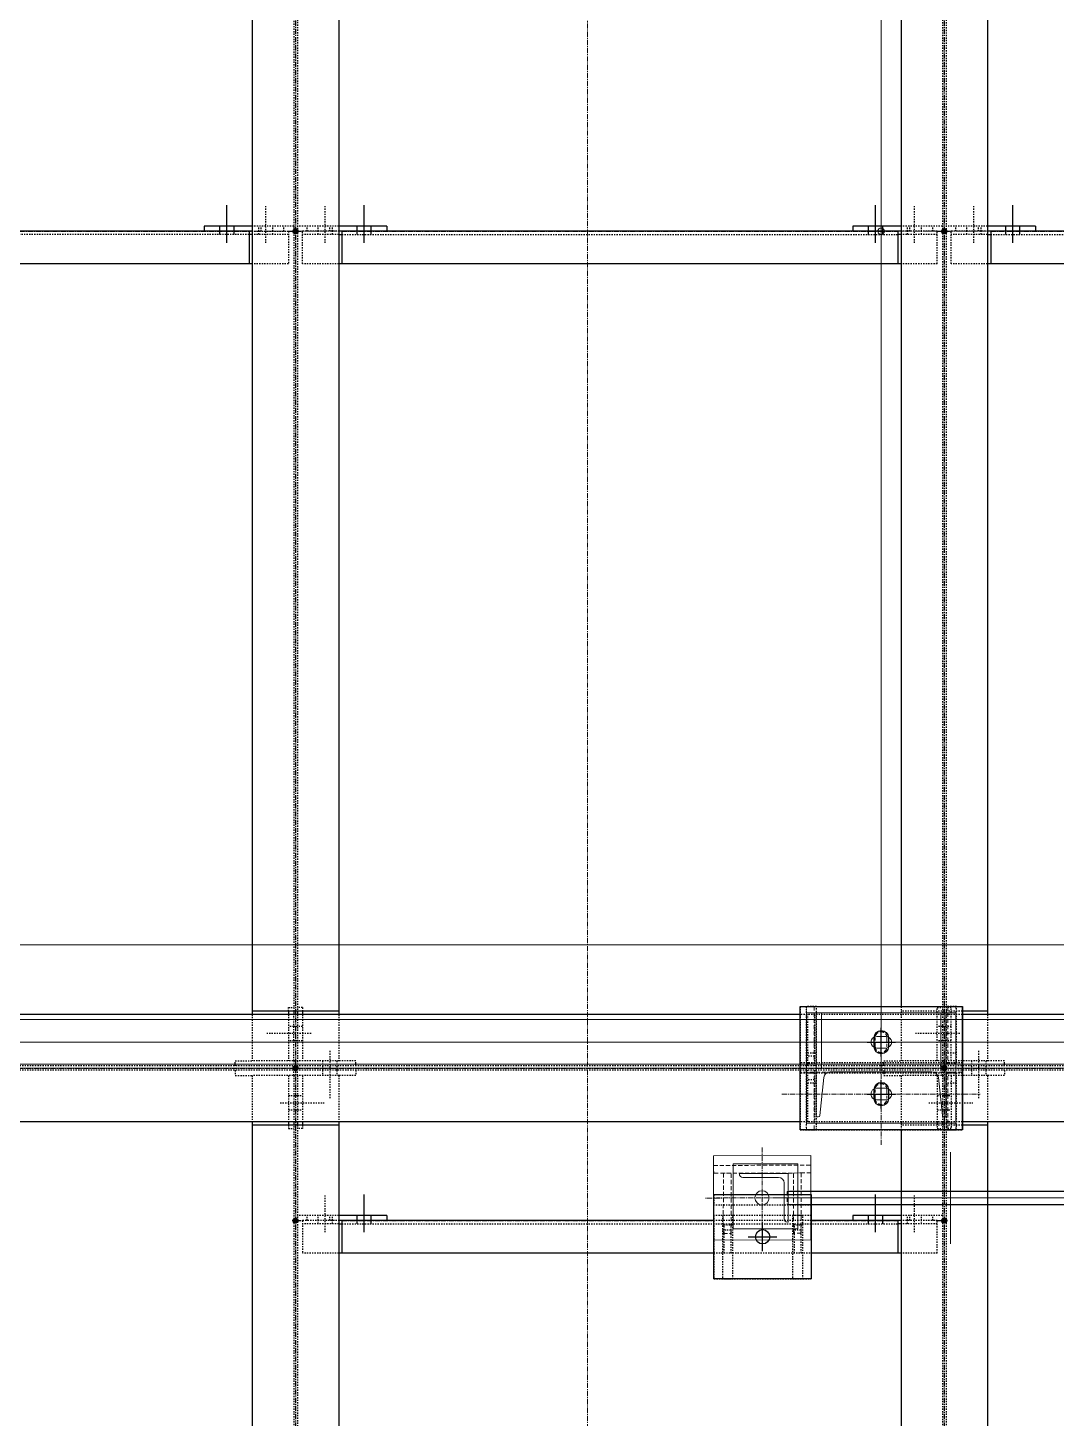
# Model space of a CAD drawing. Header units: millimetres. Extents: x -1319 to 21258, y 11161 to 27532.
# Drawn here: x 14814 to 16399, y 15352 to 17496 of the extents above; entities that cross this region are included whole.
import ezdxf

# ---------------------------------------------------------------- set-up
doc = ezdxf.new("R2010")
doc.units = ezdxf.units.MM
for name, pattern in [('CENTER', [12.7, 7.9375, -1.5875, 1.5875, -1.5875]), ('CENTER2', [1.125, 0.75, -0.125, 0.125, -0.125]), ('DXK_LINE_DOT2', [3.9198, 1.9599, -1.9599]), ('HIDDEN', [9.525, 6.35, -3.175])]:
    doc.linetypes.add(name, pattern=pattern)
for name, color, linetype in [('1', 7, 'Continuous'), ('2', 7, 'Continuous'), ('4', 7, 'Continuous')]:
    doc.layers.add(name, color=color, linetype=linetype)
for name, color, linetype, lineweight in [('Belt', 4, 'Continuous', 9), ('CEN', 1, 'CENTER', 9), ('CENETR LINE', 1, 'CENTER2', 9), ('CENTER', 1, 'CENTER', 9), ('HIDDEN', 3, 'HIDDEN', 9), ('MAIN OBJECT', 2, 'Continuous', 18), ('OBJECT', 2, 'Continuous', 18), ('STR25', 30, 'Continuous', 5), ('STRUC-25HD', 3, 'HIDDEN', 5)]:
    doc.layers.add(name, color=color, linetype=linetype, lineweight=lineweight)

# ---------------------------------------------------------------- blocks, each defined once
blk = doc.blocks.new('A$Cfeb8c868')
at = {"layer": '4', "linetype": 'Continuous'}
for points in [[(9500, -6304, -1), (9500, -6296, -1)], [(9500, -6304, -1), (9500, -6296, -1)], [(10500, -6304, -1), (10500, -6296, -1)], [(10500, -6304, -1), (10500, -6296, -1)], [(9500, -7594, -1), (9500, -7586, -1)], [(9500, -7594, -1), (9500, -7586, -1)], [(10500, -7594, -1), (10500, -7586, -1)], [(10500, -7594, -1), (10500, -7586, -1)], [(9500, -7829, -1), (9500, -7821, -1)], [(10500, -7829, -1), (10500, -7821, -1)]]:
    blk.add_hatch(color=4, dxfattribs=at).paths.add_polyline_path(points)
at = {"layer": '1', "color": 4, "linetype": 'DXK_LINE_DOT2'}
for p, q in [((10497.1, -5021.3), (10497.1, -7578.7)), ((10502.9, -5021.3), (10502.9, -7578.7)), ((9497.2, -5097.8), (9497.2, -7502.2)), ((9502.9, -5103.3), (9502.9, -7502.2)), ((9454.2, -6318), (9454.2, -6260)), ((9545.8, -6318), (9545.8, -6260)), ((10454.2, -6318), (10454.2, -6260)), ((10545.8, -6318), (10545.8, -6260)), ((9428.4, -6300), (9489.1, -6300)), ((9497.2, -6292), (9433.4, -6292)), ((9443.2, -6300), (9443.2, -6292)), ((9443.2, -6305), (9443.2, -6300)), ((9447.2, -6300), (9447.2, -6292)), ((9465.2, -6300), (9465.2, -6292)), ((9465.2, -6305), (9465.2, -6300)), ((9482.2, -6300), (9482.2, -6292)), ((9489.1, -6300), (9489.1, -6350)), ((9497.2, -6292), (9497.2, -6300)), ((9566.6, -6292), (9502.9, -6292)), ((9510.8, -6350), (9510.8, -6300)), ((9571.6, -6300), (9510.8, -6300)), ((9517.9, -6300), (9517.9, -6292)), ((9534.8, -6300), (9534.8, -6292)), ((9534.8, -6305), (9534.8, -6300)), ((9552.8, -6300), (9552.8, -6292)), ((9556.8, -6300), (9556.8, -6292)), ((9556.8, -6305), (9556.8, -6300)), ((10489.2, -6300), (10428.4, -6300)), ((10497.2, -6292), (10433.4, -6292)), ((10443.2, -6300), (10443.2, -6292)), ((10443.2, -6305), (10443.2, -6300)), ((10447.2, -6300), (10447.2, -6292)), ((10465.2, -6300), (10465.2, -6292)), ((10465.2, -6305), (10465.2, -6300)), ((10482.2, -6300), (10482.2, -6292)), ((10489.2, -6350), (10489.2, -6300)), ((10497.2, -6292), (10497.2, -6300)), ((10566.6, -6292), (10502.9, -6292)), ((10510.8, -6350), (10510.8, -6300)), ((10571.6, -6300), (10510.8, -6300)), ((10517.9, -6300), (10517.9, -6292)), ((10534.8, -6300), (10534.8, -6292)), ((10534.8, -6305), (10534.8, -6300)), ((10552.8, -6300), (10552.8, -6292)), ((10556.8, -6300), (10556.8, -6292)), ((10556.8, -6305), (10556.8, -6300)), ((9428.4, -6305), (8630, -6305)), ((9489.1, -6305), (9433.4, -6305)), ((9566.6, -6305), (9510.8, -6305)), ((9571.6, -6305), (10428.4, -6305)), ((10489.2, -6305), (10433.4, -6305)), ((10566.6, -6305), (10510.8, -6305)), ((10571.6, -6305), (11400, -6305)), ((9489.1, -6350), (9433.4, -6350)), ((9566.6, -6350), (9510.8, -6350)), ((10489.2, -6350), (10433.4, -6350)), ((10566.6, -6350), (10510.8, -6350)), ((9489.1, -7502.2), (9489.1, -7496.7)), ((9489.1, -7496.7), (9497.2, -7496.7)), ((9510.8, -7496.7), (9502.9, -7496.7)), ((9510.8, -7496.7), (9510.8, -7502.2)), ((10277.9, -7495), (10278, -7685)), ((10277.9, -7495), (10528, -7495)), ((10287, -7495), (10287, -7582)), ((10303, -7495), (10287, -7495)), ((10303, -7582), (10303, -7495)), ((10433.4, -7495), (10433.4, -7578.7)), ((10489.1, -7578.7), (10489.1, -7496.7)), ((10489.1, -7496.7), (10497.1, -7496.7)), ((10510.9, -7496.7), (10502.9, -7496.7)), ((10503, -7495), (10503, -7582)), ((10519, -7495), (10503, -7495)), ((10510.9, -7578.7), (10510.9, -7496.7)), ((10519, -7582), (10519, -7495)), ((10528, -7495), (10528, -7685)), ((9433.4, -7507.2), (9433.4, -7578.7)), ((9489.1, -7507.2), (9489.1, -7578.7)), ((9497.2, -7502.2), (9497.2, -7507.2)), ((9497.2, -7578.7), (9497.2, -7507.2)), ((9502.9, -7502.2), (9502.9, -7507.2)), ((9502.9, -7507.2), (9502.9, -7578.7)), ((9510.8, -7507.2), (9510.8, -7578.7)), ((9566.6, -7507.2), (9566.6, -7578.7)), ((10528, -7507.2), (10277.9, -7507.2)), ((10290, -7586.7), (10290, -7507.2)), ((10300, -7507.2), (10300, -7586.7)), ((10528, -7502.2), (10433.4, -7502.2)), ((10566.6, -7507.2), (10566.6, -7578.7)), ((9523.9, -7536.7), (9455.9, -7536.7)), ((9497.2, -7525.7), (9489.1, -7525.7)), ((9502.9, -7525.7), (9497.2, -7525.7)), ((9510.8, -7525.7), (9502.9, -7525.7)), ((10523.9, -7536.7), (10455.9, -7536.7)), ((10497.1, -7525.7), (10489.1, -7525.7)), ((10502.9, -7525.7), (10497.1, -7525.7)), ((10510.9, -7525.7), (10502.9, -7525.7)), ((9497.2, -7547.7), (9489.1, -7547.7)), ((9502.9, -7547.7), (9497.2, -7547.7)), ((9510.8, -7547.7), (9502.9, -7547.7)), ((9552.8, -7563.6), (9552.8, -7636.6)), ((10497.1, -7547.7), (10489.1, -7547.7)), ((10502.9, -7547.7), (10497.1, -7547.7)), ((10510.9, -7547.7), (10502.9, -7547.7)), ((10552.8, -7563.6), (10552.8, -7636.6)), ((11487.3, -7586.7), (8630, -7586.7)), ((9407.2, -7586.7), (9407.2, -7578.7)), ((9407.2, -7578.7), (9433.4, -7578.7)), ((9566.6, -7578.7), (9433.4, -7578.7)), ((9497.2, -7578.7), (9497.2, -7586.7)), ((9502.9, -7578.7), (9502.9, -7586.7)), ((9541.8, -7578.7), (9541.8, -7586.7)), ((9541.8, -7586.7), (9541.8, -7593.3)), ((9563.8, -7578.7), (9563.8, -7586.7)), ((9563.8, -7586.7), (9563.8, -7593.3)), ((9592.9, -7578.7), (9566.6, -7578.7)), ((9592.9, -7586.7), (9592.9, -7578.7)), ((10278, -7598), (10278, -7582)), ((10528, -7582), (10278, -7582)), ((10303, -7567), (10287, -7567)), ((10287, -7582), (10303, -7582)), ((10300, -7571.7), (10290, -7571.7)), ((10407.1, -7586.7), (10407.1, -7578.7)), ((10407.1, -7578.7), (10433.4, -7578.7)), ((10566.6, -7578.7), (10433.4, -7578.7)), ((10497.1, -7578.7), (10497.1, -7586.7)), ((10502.9, -7578.7), (10502.9, -7586.7)), ((10519, -7567), (10503, -7567)), ((10503, -7582), (10519, -7582)), ((10528, -7598), (10528, -7582)), ((10541.9, -7578.7), (10541.9, -7586.7)), ((10541.9, -7586.7), (10541.9, -7593.3)), ((10563.9, -7578.7), (10563.9, -7586.7)), ((10563.9, -7586.7), (10563.9, -7593.3)), ((10592.9, -7578.7), (10566.6, -7578.7)), ((10592.9, -7586.7), (10592.9, -7578.7)), ((11487.3, -7593.3), (8630, -7593.3)), ((9407.2, -7593.3), (9407.2, -7601.3)), ((9407.2, -7601.3), (9433.4, -7601.3)), ((9433.4, -7601.3), (9433.4, -7672.8)), ((9566.6, -7601.3), (9433.4, -7601.3)), ((9489.1, -7601.3), (9489.1, -7672.8)), ((9497.2, -7601.3), (9497.2, -7593.3)), ((9497.2, -7601.3), (9497.2, -9123.9)), ((9502.9, -7601.3), (9502.9, -7593.3)), ((9502.9, -7601.3), (9502.9, -7672.8)), ((9510.8, -7601.3), (9510.8, -7672.8)), ((9541.8, -7593.3), (9541.8, -7601.3)), ((9563.8, -7593.3), (9563.8, -7601.3)), ((9566.6, -7601.3), (9566.6, -7672.8)), ((9592.9, -7601.3), (9566.6, -7601.3)), ((9592.9, -7593.3), (9592.9, -7601.3)), ((10528, -7598), (10278, -7598)), ((10303, -7598), (10287, -7598)), ((10287, -7598), (10287, -7685)), ((10290, -7672.8), (10290, -7593.3)), ((10300, -7593.3), (10300, -7672.8)), ((10303, -7685), (10303, -7598)), ((10407.1, -7593.3), (10407.1, -7601.3)), ((10407.1, -7601.3), (10433.4, -7601.3)), ((10433.4, -7601.3), (10433.4, -7685)), ((10566.6, -7601.3), (10433.4, -7601.3)), ((10489.1, -7601.3), (10489.1, -7683.3)), ((10497.1, -7601.3), (10497.1, -7593.3)), ((10497.1, -7601.3), (10497.1, -9921.8)), ((10502.9, -7601.3), (10502.9, -7593.3)), ((10502.9, -7601.3), (10502.9, -9921.8)), ((10519, -7598), (10503, -7598)), ((10503, -7598), (10503, -7685)), ((10510.9, -7601.3), (10510.9, -7683.3)), ((10519, -7685), (10519, -7598)), ((10541.9, -7593.3), (10541.9, -7601.3)), ((10563.9, -7593.3), (10563.9, -7601.3)), ((10566.6, -7601.3), (10566.6, -7672.8)), ((10592.9, -7601.3), (10566.6, -7601.3)), ((10592.9, -7593.3), (10592.9, -7601.3)), ((10303, -7613), (10287, -7613)), ((10300, -7608.3), (10290, -7608.3)), ((10519, -7613), (10503, -7613)), ((9476.2, -7643.3), (9544.2, -7643.3)), ((9489.1, -7632.3), (9497.2, -7632.3)), ((9497.2, -7632.3), (9502.9, -7632.3)), ((9502.9, -7632.3), (9510.8, -7632.3)), ((10476.1, -7643.3), (10544.1, -7643.3)), ((10489.1, -7632.3), (10497.1, -7632.3)), ((10497.1, -7632.3), (10502.9, -7632.3)), ((10502.9, -7632.3), (10510.9, -7632.3)), ((9489.1, -7654.3), (9497.2, -7654.3)), ((9497.2, -7654.3), (9502.9, -7654.3)), ((9502.9, -7654.3), (9510.8, -7654.3)), ((10489.1, -7654.3), (10497.1, -7654.3)), ((10497.1, -7654.3), (10502.9, -7654.3)), ((10502.9, -7654.3), (10510.9, -7654.3)), ((9489.1, -7677.8), (9489.1, -7683.3)), ((9489.1, -7683.3), (9497.2, -7683.3)), ((9502.9, -7677.8), (9502.9, -7672.8)), ((9502.9, -7677.8), (9502.9, -9921.8)), ((9510.8, -7683.3), (9502.9, -7683.3)), ((9510.8, -7677.8), (9510.8, -7683.3)), ((10528, -7672.8), (10278, -7672.8)), ((10278, -7685), (10528, -7685)), ((10287, -7685), (10303, -7685)), ((10528, -7677.8), (10433.4, -7677.8)), ((10489.1, -7683.3), (10497.1, -7683.3)), ((10510.9, -7683.3), (10502.9, -7683.3)), ((10503, -7685), (10519, -7685)), ((9545.8, -7843), (9545.8, -7785)), ((10145, -7785), (10145, -7801)), ((10145, -7785), (10295, -7785)), ((10145, -7817), (10145, -7801)), ((10295, -7801), (10145, -7801)), ((10295, -7785), (10295, -7801)), ((10295, -7817), (10295, -7801)), ((10454.2, -7843), (10454.2, -7785)), ((9566.6, -7817), (9502.9, -7817)), ((9517.9, -7825), (9517.9, -7817)), ((9534.8, -7825), (9534.8, -7817)), ((9552.8, -7825), (9552.8, -7817)), ((9556.8, -7825), (9556.8, -7817)), ((10295, -7817), (10145, -7817)), ((10145, -7817), (10145, -7915)), ((10174, -7817), (10158, -7817)), ((10158, -7817), (10158, -7915)), ((10174, -7915), (10174, -7817)), ((10282, -7817), (10266, -7817)), ((10266, -7817), (10266, -7915)), ((10282, -7915), (10282, -7817)), ((10295, -7817), (10295, -7915)), ((10497.2, -7817), (10433.4, -7817)), ((10443.2, -7825), (10443.2, -7817)), ((10447.2, -7825), (10447.2, -7817)), ((10465.2, -7825), (10465.2, -7817)), ((10482.2, -7825), (10482.2, -7817)), ((10497.2, -7817), (10497.2, -7825)), ((9510.8, -7825), (9510.8, -7875)), ((9571.6, -7825), (9510.8, -7825)), ((9566.6, -7830), (9510.8, -7830)), ((9534.8, -7830), (9534.8, -7825)), ((9556.8, -7830), (9556.8, -7825)), ((9571.6, -7830), (10428.4, -7830)), ((10295, -7825), (10145, -7825)), ((10174, -7832), (10158, -7832)), ((10161, -7875), (10161, -7830)), ((10171, -7839.9), (10161, -7839.9)), ((10171, -7830), (10171, -7875)), ((10282, -7832), (10266, -7832)), ((10269, -7875), (10269, -7830)), ((10279, -7839.9), (10269, -7839.9)), ((10279, -7830), (10279, -7875)), ((10489.2, -7825), (10428.4, -7825)), ((10489.2, -7830), (10433.4, -7830)), ((10443.2, -7830), (10443.2, -7825)), ((10465.2, -7830), (10465.2, -7825)), ((10489.2, -7875), (10489.2, -7825)), ((9566.6, -7875), (9510.8, -7875)), ((10174, -7875), (10145, -7875)), ((10489.2, -7875), (10174, -7875)), ((10145, -7915), (10295, -7915)), ((10158, -7915), (10174, -7915)), ((10266, -7915), (10282, -7915))]:
    blk.add_line(p, q, dxfattribs=at)
at = {"layer": '2', "color": 4, "linetype": 'Continuous'}
for p, q in [((9433.4, -5092.8), (9433.4, -7507.2)), ((9566.6, -5092.8), (9566.6, -7507.2)), ((10566.6, -5092.8), (10566.6, -7507.2)), ((10433.4, -5105), (10433.4, -7495)), ((9394.2, -6318), (9394.2, -6260)), ((9605.8, -6318), (9605.8, -6260)), ((10394.2, -6318), (10394.2, -6260)), ((10605.8, -6318), (10605.8, -6260)), ((9428.4, -6300), (8630, -6300)), ((9433.4, -6292), (9359.2, -6292)), ((9359.2, -6292), (9359.2, -6300)), ((9383.2, -6300), (9383.2, -6292)), ((9383.2, -6305), (9383.2, -6300)), ((9405.2, -6300), (9405.2, -6292)), ((9405.2, -6305), (9405.2, -6300)), ((9428.4, -6300), (9428.4, -6350)), ((9433.4, -6300), (9428.4, -6300)), ((9640.8, -6292), (9566.6, -6292)), ((9571.6, -6300), (9566.6, -6300)), ((10428.4, -6300), (9571.6, -6300)), ((9571.6, -6300), (9571.6, -6350)), ((9594.8, -6300), (9594.8, -6292)), ((9594.8, -6305), (9594.8, -6300)), ((9616.8, -6300), (9616.8, -6292)), ((9616.8, -6305), (9616.8, -6300)), ((9640.8, -6292), (9640.8, -6300)), ((10433.4, -6292), (10359.2, -6292)), ((10359.2, -6292), (10359.2, -6300)), ((10383.2, -6300), (10383.2, -6292)), ((10383.2, -6305), (10383.2, -6300)), ((10405.2, -6300), (10405.2, -6292)), ((10405.2, -6305), (10405.2, -6300)), ((10428.4, -6300), (10428.4, -6350)), ((10433.4, -6300), (10428.4, -6300)), ((10640.8, -6292), (10566.6, -6292)), ((10571.6, -6300), (10566.6, -6300)), ((11400, -6300), (10571.6, -6300)), ((10571.6, -6300), (10571.6, -6350)), ((10594.8, -6300), (10594.8, -6292)), ((10594.8, -6305), (10594.8, -6300)), ((10616.8, -6300), (10616.8, -6292)), ((10616.8, -6305), (10616.8, -6300)), ((10640.8, -6292), (10640.8, -6300)), ((9433.4, -6305), (9428.4, -6305)), ((9566.6, -6305), (9571.6, -6305)), ((10433.4, -6305), (10428.4, -6305)), ((10566.6, -6305), (10571.6, -6305)), ((9433.4, -6350), (8625, -6350)), ((10433.4, -6350), (9566.6, -6350)), ((11405, -6350), (10566.6, -6350)), ((10278, -7685), (10277.9, -7495)), ((10277.9, -7495), (10528, -7495)), ((10528, -7495), (10528, -7685)), ((10277.9, -7507.2), (9028, -7507.2)), ((9566.6, -7502.2), (9433.4, -7502.2)), ((9489.1, -7502.2), (9489.1, -7507.2)), ((9497.2, -7502.2), (9497.2, -7507.2)), ((9502.9, -7502.2), (9502.9, -7507.2)), ((9510.8, -7502.2), (9510.8, -7507.2)), ((10566.6, -7502.2), (10528, -7502.2)), ((11374.9, -7507.2), (10528, -7507.2)), ((10392, -7543), (10392.8, -7538.8)), ((10392, -7557), (10392, -7543)), ((10392.8, -7538.8), (10395.2, -7535.2)), ((10395.2, -7535.2), (10398.8, -7532.8)), ((10398.8, -7532.8), (10403, -7532)), ((10403, -7572), (10403, -7528)), ((10403, -7532), (10403, -7532)), ((10403, -7532), (10407.2, -7532.8)), ((10407.2, -7532.8), (10410.7, -7535.2)), ((10410.7, -7535.2), (10413.1, -7538.8)), ((10413.1, -7538.8), (10414, -7543)), ((10414, -7543), (10414, -7557)), ((10381, -7550), (10425, -7550)), ((10392.8, -7561.2), (10392, -7557)), ((10395.2, -7564.8), (10392.8, -7561.2)), ((10398.8, -7567.1), (10395.2, -7564.8)), ((10410.7, -7564.8), (10407.2, -7567.1)), ((10413.1, -7561.2), (10410.7, -7564.8)), ((10414, -7557), (10413.1, -7561.2)), ((10403, -7568), (10398.8, -7567.1)), ((10407.2, -7567.1), (10403, -7568)), ((10403, -7568), (10403, -7568)), ((10403, -7652), (10403, -7608)), ((10392, -7623), (10392.8, -7618.8)), ((10392, -7637), (10392, -7623)), ((10392.8, -7618.8), (10395.2, -7615.2)), ((10395.2, -7615.2), (10398.8, -7612.8)), ((10398.8, -7612.8), (10403, -7612)), ((10403, -7612), (10403, -7612)), ((10403, -7612), (10407.2, -7612.8)), ((10407.2, -7612.8), (10410.7, -7615.2)), ((10410.7, -7615.2), (10413.1, -7618.8)), ((10413.1, -7618.8), (10414, -7623)), ((10414, -7623), (10414, -7637)), ((10381, -7630), (10425, -7630)), ((10392.8, -7641.2), (10392, -7637)), ((10395.2, -7644.8), (10392.8, -7641.2)), ((10398.8, -7647.1), (10395.2, -7644.8)), ((10403, -7648), (10398.8, -7647.1)), ((10407.2, -7647.1), (10403, -7648)), ((10403, -7648), (10403, -7648)), ((10410.7, -7644.8), (10407.2, -7647.1)), ((10413.1, -7641.2), (10410.7, -7644.8)), ((10414, -7637), (10413.1, -7641.2)), ((10278, -7672.8), (9028, -7672.8)), ((9433.4, -7672.8), (9433.4, -9926.8)), ((9566.6, -7677.8), (9433.4, -7677.8)), ((9489.1, -7672.8), (9489.1, -7677.8)), ((9497.2, -7672.8), (9497.2, -7677.8)), ((9502.9, -7672.8), (9502.9, -7677.8)), ((9510.8, -7672.8), (9510.8, -7677.8)), ((9566.6, -7672.8), (9566.6, -9926.8)), ((10528, -7685), (10278, -7685)), ((10433.4, -7685), (10433.4, -9926.8)), ((11375, -7672.8), (10528, -7672.8)), ((10566.6, -7677.8), (10528, -7677.8)), ((10566.6, -7672.8), (10566.6, -9926.8)), ((9605.8, -7843), (9605.8, -7785)), ((10145, -7915), (10145, -7785)), ((10145, -7785), (10295, -7785)), ((10295, -7785), (10295, -7915)), ((10394.2, -7843), (10394.2, -7785)), ((9640.8, -7817), (9566.6, -7817)), ((9594.8, -7825), (9594.8, -7817)), ((9616.8, -7825), (9616.8, -7817)), ((9640.8, -7817), (9640.8, -7825)), ((10433.4, -7817), (10359.2, -7817)), ((10359.2, -7817), (10359.2, -7825)), ((10383.2, -7825), (10383.2, -7817)), ((10405.2, -7825), (10405.2, -7817)), ((9571.6, -7825), (9566.6, -7825)), ((9566.6, -7830), (9571.6, -7830)), ((10145, -7825), (9571.6, -7825)), ((9571.6, -7825), (9571.6, -7875)), ((9594.8, -7830), (9594.8, -7825)), ((9616.8, -7830), (9616.8, -7825)), ((10220, -7872), (10220, -7828)), ((10428.4, -7825), (10295, -7825)), ((10383.2, -7830), (10383.2, -7825)), ((10405.2, -7830), (10405.2, -7825)), ((10428.4, -7825), (10428.4, -7875)), ((10433.4, -7825), (10428.4, -7825)), ((10433.4, -7830), (10428.4, -7830)), ((10198, -7850), (10242, -7850)), ((10145, -7875), (9566.6, -7875)), ((10433.4, -7875), (10295, -7875)), ((10295, -7915), (10145, -7915))]:
    blk.add_line(p, q, dxfattribs=at)
blk.add_circle((10220, -7850), 11, dxfattribs=at)
at = {"layer": '4', "color": 4, "linetype": 'CENTER'}
for p, q in [((9500, -5010), (9500, -7590)), ((10500, -5010), (10500, -7590)), ((8630, -6300), (9428.4, -6300)), ((9489.1, -6300), (9500, -6300)), ((9500, -6300), (9510.8, -6300)), ((9571.6, -6300), (10428.4, -6300)), ((10489.2, -6300), (10500, -6300)), ((10500, -6300), (10510.8, -6300)), ((10571.6, -6300), (11400, -6300)), ((8500, -7590), (11500, -7590)), ((9500, -7590), (9500, -10000)), ((10500, -7590), (10500, -10000)), ((9500, -7825), (9510.8, -7825)), ((9571.6, -7825), (10145, -7825)), ((10295, -7825), (10428.4, -7825)), ((10489.2, -7825), (10500, -7825))]:
    blk.add_line(p, q, dxfattribs=at)
at = {"layer": '4', "color": 4, "linetype": 'Continuous'}
for centre in [(9500, -6300), (9500, -6300), (10500, -6300), (10500, -6300), (9500, -7590), (9500, -7590), (10500, -7590), (10500, -7590), (9500, -7825), (10500, -7825)]:
    blk.add_circle(centre, 4, dxfattribs=at)
blk = doc.blocks.new('A$C8184bacf')
at = {"color": 1, "ltscale": 0.8}
for p, q in [((10757.6, -7780, 34672776565), (10261.7, -7780, 34672776565)), ((10261.7, -7800, 34672776565), (10757.6, -7800, 34672776565))]:
    blk.add_line(p, q, dxfattribs=at)
at = {"layer": 'Belt', "color": 1}
blk.add_line((15507.6, -7400, 448149754.8), (2588.1, -7400, 448149754.8), dxfattribs=at)
at = {"layer": 'CEN', "color": 1}
for p, q in [((9950, -4100, -2299610.9), (9950, -9000, -2299610.9)), ((3000.1, -6300, 448149754.8), (15497.4, -6300, 448149754.8)), ((10402.7, -7471.7, 17451569173.3), (10402.7, -7708.3, 17451569173.3)), ((10402.7, -7574.2, 17451569173.3), (10402.7, -7525.8, 17451569173.3)), ((3960.5, -7550, 448149754.8), (11884.2, -7550, 448149754.8)), ((15507.8, -7550, 448149754.8), (4136.2, -7550, 448149754.8)), ((10376.4, -7550, 17451569173.3), (10429, -7550, 17451569173.3)), ((10249.8, -7590, 17451569173.3), (10555.5, -7590, 17451569173.3)), ((10402.7, -7649, 17451569173.3), (10402.7, -7611, 17451569173.3)), ((10249.8, -7630, 17451569173.3), (10555.5, -7630, 17451569173.3)), ((10377.1, -7630, 17451569173.3), (10429.2, -7630, 17451569173.3)), ((10219.4, -7712.3, 34571223962.7), (10219.4, -7867.3, 35021673329.2)), ((10306.7, -7789.7, 34571223962.7), (10131.7, -7790.3, 34571223962.7)), ((10294.2, -7790, 34571223962.7), (10149.2, -7790, 34571223962.7))]:
    blk.add_line(p, q, dxfattribs=at)
at = {"layer": 'CENETR LINE', "color": 1}
for p, q in [((10402.7, -7590, 17451569173.3), (10402.7, -5010, 17451569173.3)), ((10380.6, -6300, 17451569173.3), (10424.8, -6300, 17451569173.3))]:
    blk.add_line(p, q, dxfattribs=at)
blk.add_circle((10402.7, -6300, 17451569173.3), 5, dxfattribs=at)
at = {"layer": 'CENTER', "color": 1, "linetype": 'CENTER2'}
for p, q in [((10509.6, -7860.7, 34571223962.7), (10509.6, -7719.3, 34571223962.7)), ((10509.6, -7719.3, 34571223962.7), (10509.6, -7860.7, 34571223962.7)), ((10240.7, -7790, 35386703724.2), (10778.6, -7790, 35386703724.2))]:
    blk.add_line(p, q, dxfattribs=at)
at = {"layer": 'HIDDEN', "color": 1}
for p, q in [((10287.7, -7584, 17451569173.3), (10287.7, -7495, 17451569173.3)), ((10287.7, -7495, 17451569173.3), (10299.7, -7495, 17451569173.3)), ((10299.7, -7495, 17451569173.3), (10299.7, -7584, 17451569173.3)), ((10517.7, -7495, 17451569173.3), (10505.7, -7495, 17451569173.3)), ((10505.7, -7495, 17451569173.3), (10505.7, -7584, 17451569173.3)), ((10517.7, -7584, 17451569173.3), (10517.7, -7495, 17451569173.3)), ((10393.7, -7557, 167138246369.8), (10393.7, -7543, 167138246369.8)), ((10411.7, -7543, 167138246369.8), (10411.7, -7557, 167138246369.8)), ((3960.5, -7583.9, 9241202660.3), (11884.2, -7583.9, 9241202660.3)), ((15507.9, -7583.9, 7498900601.5), (4136.2, -7583.9, 7498900601.5)), ((10277.7, -7596, 17451569173.3), (10277.7, -7584, 17451569173.3)), ((10277.7, -7584, 17451569173.3), (10527.7, -7584, 17451569173.3)), ((10299.7, -7584, 17451569173.3), (10287.7, -7584, 17451569173.3)), ((10505.7, -7584, 17451569173.3), (10517.7, -7584, 17451569173.3)), ((10527.7, -7584, 17451569173.3), (10527.7, -7596, 17451569173.3)), ((10527.7, -7596, 17451569173.3), (10277.7, -7596, 17451569173.3)), ((10299.7, -7596, 17451569173.3), (10287.7, -7596, 17451569173.3)), ((10287.7, -7596, 17451569173.3), (10287.7, -7685, 17451569173.3)), ((10299.7, -7685, 17451569173.3), (10299.7, -7596, 17451569173.3)), ((10505.7, -7596, 17451569173.3), (10517.7, -7596, 17451569173.3)), ((10505.7, -7685, 17451569173.3), (10505.7, -7596, 17451569173.3)), ((10517.7, -7596, 17451569173.3), (10517.7, -7685, 17451569173.3)), ((10393.7, -7637, 167138246369.8), (10393.7, -7623, 167138246369.8)), ((10411.7, -7623, 167138246369.8), (10411.7, -7637, 167138246369.8)), ((10287.7, -7685, 17451569173.3), (10299.7, -7685, 17451569173.3)), ((10517.7, -7685, 17451569173.3), (10505.7, -7685, 17451569173.3)), ((10257.7, -7780, 35286937515.1), (10257.7, -7800, 35286937515.1)), ((10261.7, -7780, 35286937515.1), (10257.7, -7780, 35286937515.1)), ((10257.7, -7780, 35286937515.1), (10257.7, -7800, 35286937515.1)), ((10261.7, -7780, 35286937515.1), (10257.7, -7780, 35286937515.1)), ((10257.7, -7800, 35286937515.1), (10261.7, -7800, 35286937515.1)), ((10257.7, -7800, 35286937515.1), (10261.7, -7800, 35286937515.1))]:
    blk.add_line(p, q, dxfattribs=at)
for centre, start, end in [((10402.7, -7543, 167138246369.8), 0, 180), ((10402.7, -7557, 167138246369.8), 180, 0), ((10402.7, -7623, 167138246369.8), 0, 180), ((10402.7, -7637, 167138246369.8), 180, 0)]:
    blk.add_arc(centre, 9, start, end, dxfattribs=at)
at = {"layer": 'MAIN OBJECT', "color": 1}
for p, q in [((3960.5, -7515, 448149754.8), (11884.2, -7515, 448149754.8)), ((15507.8, -7515, 448149754.8), (4136.2, -7515, 448149754.8)), ((3960.5, -7590, 448149754.8), (11884.2, -7590, 448149754.8)), ((15507.9, -7590, 448149754.8), (4136.2, -7590, 448149754.8)), ((10174.4, -7837.6, 33755744201.2), (10174.4, -7737.6, 33755744201.2)), ((10174.4, -7737.6, 33755744201.2), (10274.4, -7737.6, 33755744201.2)), ((10184.2, -7752.5, 33755744201.2), (10259.2, -7752.5, 33755744201.2)), ((10184.2, -7753, 33755744201.2), (10184.2, -7752.5, 33755744201.2)), ((10259.2, -7752.5, 33755744201.2), (10259.2, -7827.5, 33755744201.2)), ((10274.4, -7737.6, 33755744201.2), (10274.4, -7837.6, 33755744201.2)), ((10244.7, -7758.5, 33755744201.2), (10189.7, -7758.5, 33755744201.2)), ((10253.2, -7822, 33755744201.2), (10253.2, -7767, 33755744201.2)), ((10274.4, -7837.6, 33755744201.2), (10174.4, -7837.6, 33755744201.2)), ((10259.2, -7827.5, 33755744201.2), (10258.7, -7827.5, 33755744201.2))]:
    blk.add_line(p, q, dxfattribs=at)
at = {"layer": 'MAIN OBJECT', "color": 1, "ltscale": 0.2}
for p, q in [((10396, -7541, 167138246369.8), (10410, -7541, 167138246369.8)), ((10410, -7559, 167138246369.8), (10396, -7559, 167138246369.8)), ((10410, -7621, 167138246369.8), (10396, -7621, 167138246369.8)), ((10396, -7639, 167138246369.8), (10410, -7639, 167138246369.8))]:
    blk.add_line(p, q, dxfattribs=at)
blk.add_circle((10219.2, -7790, 34571223962.7), 11, dxfattribs=at)
for centre, start, end in [((10396, -7550, 167138246369.8), 90, 270), ((10410, -7550, 167138246369.8), 270, 90), ((10396, -7630, 167138246369.8), 90, 270), ((10410, -7630, 167138246369.8), 270, 90)]:
    blk.add_arc(centre, 9, start, end, dxfattribs=at)
at = {"layer": 'MAIN OBJECT', "color": 1}
for centre, radius, start, end in [((10189.7, -7753, 33755744201.2), 5.5, 180, 270), ((10244.7, -7767, 33755744201.2), 8.5, 0, 90), ((10258.7, -7822, 33755744201.2), 5.5, 180, 270)]:
    blk.add_arc(centre, radius, start, end, dxfattribs=at)
at = {"layer": 'OBJECT', "color": 1}
for p, q in [((10517.7, -7505, 17451569173.3), (10287.7, -7505, 17451569173.3)), ((10287.7, -7505, 17451569173.3), (10287.7, -7675, 17451569173.3)), ((10302.7, -7505, 17451569173.3), (10310.7, -7505, 17451569173.3)), ((10302.7, -7590, 17451569173.3), (10302.7, -7505, 17451569173.3)), ((10310.7, -7505, 17451569173.3), (10310.7, -7590, 17451569173.3)), ((10502.7, -7505, 17451569173.3), (10494.7, -7505, 17451569173.3)), ((10494.7, -7505, 17451569173.3), (10494.7, -7590, 17451569173.3)), ((10502.7, -7590, 17451569173.3), (10502.7, -7505, 17451569173.3)), ((10517.7, -7675, 17451569173.3), (10517.7, -7505, 17451569173.3)), ((10302.7, -7665, 17451569173.3), (10302.7, -7590, 17451569173.3)), ((10302.7, -7590, 17451569173.3), (10502.7, -7590, 17451569173.3)), ((10310.7, -7590, 17451569173.3), (10302.7, -7590, 17451569173.3)), ((10314.4, -7604.7, 17451569173.3), (10308.2, -7662.9, 17451569173.3)), ((10481, -7595.7, 17451569173.3), (10324.3, -7595.7, 17451569173.3)), ((10497.1, -7662.9, 17451569173.3), (10491, -7604.7, 17451569173.3)), ((10494.7, -7590, 17451569173.3), (10502.7, -7590, 17451569173.3)), ((10502.7, -7590, 17451569173.3), (10502.7, -7665, 17451569173.3)), ((10305.9, -7665, 17451569173.3), (10302.7, -7665, 17451569173.3)), ((10502.7, -7665, 17451569173.3), (10499.5, -7665, 17451569173.3)), ((10287.7, -7675, 17451569173.3), (10517.7, -7675, 17451569173.3))]:
    blk.add_line(p, q, dxfattribs=at)
for centre, radius, start, end in [((10324.3, -7605.7, 17451569173.3), 10, 90, 174), ((10481, -7605.7, 17451569173.3), 10, 6, 90), ((10305.9, -7662.6, 17451569173.3), 2.4, 270, 354), ((10499.5, -7662.6, 17451569173.3), 2.4, 186, 270)]:
    blk.add_arc(centre, radius, start, end, dxfattribs=at)
at = {"layer": 'STR25', "color": 1, "ltscale": 0.2}
for p, q in [((10277.7, -7495, 17451569173.3), (10527.7, -7495, 17451569173.3)), ((10277.7, -7685, 17451569173.3), (10277.7, -7495, 17451569173.3)), ((10527.7, -7495, 17451569173.3), (10527.7, -7685, 17451569173.3)), ((10527.7, -7685, 17451569173.3), (10277.7, -7685, 17451569173.3)), ((10144.5, -7725, 34571223962.7), (10144.4, -7855, 34571223962.7)), ((10294.5, -7724.6, 34571223962.7), (10144.5, -7725, 34571223962.7)), ((10294.4, -7854.6, 34571223962.7), (10294.5, -7724.6, 34571223962.7)), ((10144.4, -7855, 34571223962.7), (10294.4, -7854.6, 34571223962.7))]:
    blk.add_line(p, q, dxfattribs=at)
at = {"layer": 'STRUC-25HD', "color": 1}
for p, q in [((10144.5, -7740, 34571223962.7), (10294.5, -7739.6, 34571223962.7)), ((10144.6, -7752, 34571223962.7), (10144.5, -7740, 34571223962.7)), ((10294.6, -7751.6, 34571223962.7), (10144.6, -7752, 34571223962.7)), ((10159.6, -7752, 34571223962.7), (10159.4, -7845, 34571223962.7)), ((10171.6, -7751.9, 34571223962.7), (10159.6, -7752, 34571223962.7)), ((10171.4, -7844.9, 34571223962.7), (10171.6, -7751.9, 34571223962.7)), ((10267.4, -7844.7, 34571223962.7), (10267.6, -7751.7, 34571223962.7)), ((10267.6, -7751.7, 34571223962.7), (10279.6, -7751.6, 34571223962.7)), ((10279.6, -7751.6, 34571223962.7), (10279.4, -7844.6, 34571223962.7)), ((10294.5, -7739.6, 34571223962.7), (10294.6, -7751.6, 34571223962.7)), ((10159.4, -7845, 34571223962.7), (10171.4, -7844.9, 34571223962.7)), ((10279.4, -7844.6, 34571223962.7), (10267.4, -7844.7, 34571223962.7))]:
    blk.add_line(p, q, dxfattribs=at)

msp = doc.modelspace()

# ---------------------------------------------------------------- block references
for name in ['A$C8184bacf', 'A$Cfeb8c868']:
    msp.add_blockref(name, (5726.8, 23482))

doc.saveas('drawing.dxf')
